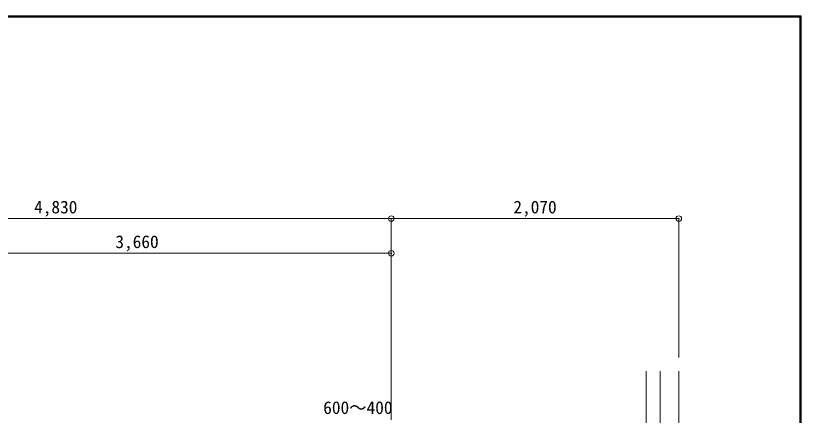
# Model space of a CAD drawing. Units: millimetres at full size, sheet at 1:50. Extents: x -9674 to 9699, y -6794 to 6791.
# Drawn here: x 4044 to 9699, y 3911 to 6791 of the extents above; entities that cross this region are included whole.
import ezdxf
from ezdxf.enums import TextEntityAlignment as Align

# ---------------------------------------------------------------- set-up
doc = ezdxf.new("R2010")
doc.units = ezdxf.units.MM
doc.header["$LTSCALE"] = 50
doc.header["$PDMODE"] = 32
doc.header["$PDSIZE"] = 40
doc.linetypes.add('CHAIN2', pattern=[12, 9, -1, 1, -1])
doc.linetypes.add('DASHED1', pattern=[1.8, 1.2, -0.6])
for name, color, linetype, lineweight in [('0-0_図面枠', 7, 'Continuous', 9), ('1-0_芯', 2, 'DASHED1', 25), ('1-6_ﾊﾞﾙｺﾆｰ・階段', 4, 'Continuous', 9), ('1-B_寸法', 7, 'Continuous', 9)]:
    doc.layers.add(name, color=color, linetype=linetype, lineweight=lineweight)
doc.styles.add('ＭＳ ゴシック', font='')
doc.styles.get('ＭＳ ゴシック').set_extended_font_data('MS Gothic')

msp = doc.modelspace()

# ---------------------------------------------------------------- linework, layer by layer
at = {"layer": '0-0_図面枠'}
for p, q in [((9697.16, 6789.66), (-9672.16, 6789.66)), ((9695.4, 6787.9), (-9670.4, 6787.9)), ((-9668.64, 6786.14), (9693.64, 6786.14)), ((9693.64, 6786.14), (9693.64, -6788.64)), ((9695.4, -6790.4), (9695.4, 6787.9)), ((9697.16, -6792.16), (9697.16, 6789.66)), ((9691.87, 6784.38), (-9666.87, 6784.38)), ((9690.11, 6782.61), (-9665.11, 6782.61)), ((9688.35, 6780.85), (-9663.35, 6780.85)), ((9688.35, -6783.35), (9688.35, 6780.85)), ((9690.11, -6785.11), (9690.11, 6782.61)), ((9691.87, -6786.88), (9691.87, 6784.38))]:
    msp.add_line(p, q, dxfattribs=at)
msp.add_lwpolyline([(9698.92, -6793.93), (9698.92, 6791.43), (-9673.92, 6791.43)], dxfattribs=at)
at = {"layer": '1-0_芯', "color": 7, "linetype": 'CHAIN2', "lineweight": 9}
msp.add_line((6747.5, 4329.12), (6747.5, -3890.88), dxfattribs=at)
at = {"layer": '1-6_ﾊﾞﾙｺﾆｰ・階段'}
msp.add_line((8582.5, 2202.11), (8582.5, 4229.12), dxfattribs=at)
at = {"layer": '1-6_ﾊﾞﾙｺﾆｰ・階段', "color": 7}
for p, q in [((8682.5, 2171.05), (8682.5, 4229.12)), ((8817.5, 2129.12), (8817.5, 4229.12))]:
    msp.add_line(p, q, dxfattribs=at)
at = {"layer": '1-B_寸法'}
for p, q in [((1917.5, 5329.12), (6747.5, 5329.12)), ((6747.5, 4329.12), (6747.5, 5329.12)), ((6747.5, 5329.12), (8817.5, 5329.12)), ((8817.5, 4329.12), (8817.5, 5329.12)), ((3087.5, 5079.12), (6747.5, 5079.12))]:
    msp.add_line(p, q, dxfattribs=at)
at = {"layer": '1-B_寸法', "color": 3}
for p in [(6747.5, 5329.12), (8817.5, 5329.12), (6747.5, 5079.12)]:
    msp.add_point(p, dxfattribs=at)

# ---------------------------------------------------------------- texts
at = {"layer": '1-B_寸法', "style": 'ＭＳ ゴシック'}
for s, p in [('4,830', (4176.25, 5339.12)), ('2,070', (7626.25, 5339.12)), ('3,660', (4761.25, 5089.12)), ('600～400', (6257.5, 3893.43))]:
    msp.add_text(s, height=91.64, dxfattribs=at).set_placement(p, align=Align.BOTTOM_LEFT)

doc.saveas('drawing.dxf')
